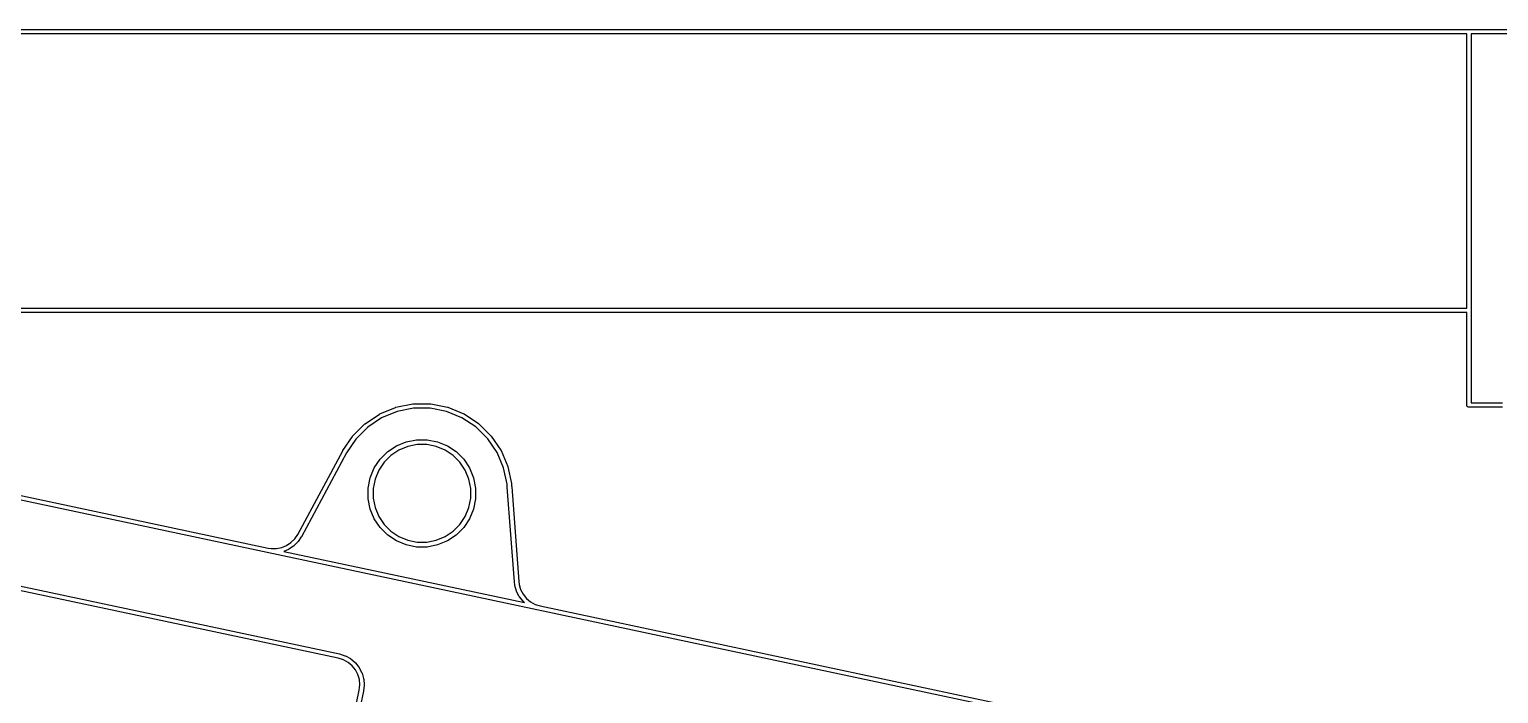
# Model space of a CAD drawing. Extents: x 18 to 369, y 6 to 139.
# Drawn here: x 138.9 to 189.1, y 116 to 138.7 of the extents above; entities that cross this region are included whole.
import ezdxf

# ---------------------------------------------------------------- set-up
doc = ezdxf.new("R2010")
doc.units = 0
doc.layers.add('BLACK', color=7, linetype='CONTINUOUS')

msp = doc.modelspace()

# ---------------------------------------------------------------- linework, layer by layer
at = {"layer": 'BLACK', "linetype": 'CONTINUOUS'}
for p, q in [((20.0633, 138.689), (188.11, 138.689)), ((188.11, 138.689), (188.114, 138.69)), ((188.114, 138.69), (188.117, 138.689)), ((188.117, 138.689), (198.81, 138.689)), ((188.039, 138.539), (20.0638, 138.539)), ((188.039, 136.618), (188.039, 138.539)), ((198.739, 138.539), (188.189, 138.539)), ((188.189, 138.539), (188.189, 132.349)), ((188.039, 132.349), (188.039, 136.618)), ((188.039, 136.618), (188.039, 136.618)), ((188.039, 129.159), (188.039, 132.349)), ((188.189, 132.349), (188.189, 129.088)), ((112.734, 129.159), (188.039, 129.159)), ((188.189, 129.088), (188.189, 129.084)), ((188.189, 129.084), (188.189, 129.081)), ((188.189, 129.081), (188.189, 125.924)), ((188.039, 129.009), (112.858, 129.009)), ((188.039, 125.852), (188.039, 129.009)), ((113.134, 128.167), (147.075, 120.953)), ((189.843, 111.709), (113.052, 128.032)), ((150.876, 125.535), (150.882, 125.538)), ((150.882, 125.538), (150.888, 125.541)), ((150.888, 125.541), (151.428, 125.765)), ((151.479, 125.624), (150.952, 125.405)), ((151.428, 125.765), (151.429, 125.766)), ((151.428, 125.765), (151.428, 125.765)), ((151.428, 125.765), (151.428, 125.765)), ((151.429, 125.766), (151.436, 125.768)), ((151.436, 125.768), (151.442, 125.77)), ((151.442, 125.77), (152.017, 125.885)), ((152.039, 125.736), (151.479, 125.624)), ((152.017, 125.885), (152.018, 125.885)), ((152.018, 125.885), (152.024, 125.885)), ((152.024, 125.885), (152.031, 125.886)), ((152.031, 125.886), (152.617, 125.888)), ((152.61, 125.738), (152.039, 125.736)), ((153.17, 125.628), (152.61, 125.738)), ((152.617, 125.888), (152.618, 125.888)), ((152.618, 125.888), (152.624, 125.887)), ((152.624, 125.887), (152.631, 125.886)), ((152.631, 125.886), (153.206, 125.774)), ((153.698, 125.412), (153.17, 125.628)), ((153.206, 125.774), (153.207, 125.774)), ((153.207, 125.774), (153.213, 125.772)), ((153.213, 125.772), (153.22, 125.77)), ((153.22, 125.77), (153.762, 125.548)), ((153.762, 125.548), (153.763, 125.547)), ((153.763, 125.547), (153.769, 125.544)), ((153.769, 125.544), (153.775, 125.541)), ((153.775, 125.541), (154.263, 125.218)), ((188.038, 125.849), (188.039, 125.852)), ((188.04, 125.834), (188.038, 125.849)), ((188.044, 125.82), (188.04, 125.834)), ((188.051, 125.807), (188.044, 125.82)), ((188.06, 125.795), (188.051, 125.807)), ((188.072, 125.786), (188.06, 125.795)), ((188.085, 125.779), (188.072, 125.786)), ((188.099, 125.775), (188.085, 125.779)), ((188.11, 125.774), (188.099, 125.775)), ((188.114, 125.773), (188.11, 125.774)), ((188.11, 125.774), (188.11, 125.774)), ((188.117, 125.774), (188.114, 125.773)), ((189.267, 125.774), (188.117, 125.774)), ((188.189, 125.924), (189.267, 125.924)), ((149.962, 124.786), (150.377, 125.199)), ((150.477, 125.088), (150.073, 124.685)), ((150.377, 125.2), (150.383, 125.204)), ((150.377, 125.199), (150.377, 125.2)), ((150.377, 125.2), (150.377, 125.2)), ((150.377, 125.199), (150.377, 125.199)), ((150.383, 125.204), (150.388, 125.209)), ((150.388, 125.209), (150.875, 125.534)), ((150.952, 125.405), (150.477, 125.088)), ((150.875, 125.534), (150.876, 125.535)), ((154.174, 125.097), (153.698, 125.412)), ((154.58, 124.696), (154.174, 125.097)), ((154.263, 125.218), (154.263, 125.218)), ((154.263, 125.218), (154.263, 125.218)), ((154.263, 125.218), (154.264, 125.218)), ((154.264, 125.218), (154.269, 125.213)), ((154.269, 125.213), (154.274, 125.209)), ((154.274, 125.209), (154.691, 124.797)), ((149.629, 124.292), (149.953, 124.775)), ((150.073, 124.685), (149.753, 124.208)), ((149.953, 124.775), (149.958, 124.781)), ((149.953, 124.775), (149.953, 124.775)), ((149.953, 124.775), (149.953, 124.775)), ((149.953, 124.775), (149.953, 124.775)), ((149.958, 124.781), (149.962, 124.786)), ((151.462, 124.453), (151.796, 124.592)), ((151.796, 124.592), (152.15, 124.662)), ((152.15, 124.662), (152.512, 124.662)), ((152.512, 124.662), (152.867, 124.592)), ((152.867, 124.592), (153.201, 124.453)), ((154.901, 124.224), (154.58, 124.696)), ((154.691, 124.797), (154.691, 124.797)), ((154.691, 124.797), (154.691, 124.797)), ((154.691, 124.797), (154.692, 124.797)), ((154.692, 124.797), (154.696, 124.791)), ((154.696, 124.791), (154.7, 124.786)), ((154.7, 124.786), (155.029, 124.302)), ((148.086, 121.423), (149.625, 124.285)), ((149.753, 124.208), (148.214, 121.345)), ((149.625, 124.285), (149.629, 124.292)), ((150.905, 123.997), (151.161, 124.252)), ((151.269, 124.121), (151.037, 123.889)), ((151.161, 124.252), (151.462, 124.453)), ((151.542, 124.303), (151.269, 124.121)), ((151.845, 124.429), (151.542, 124.303)), ((152.167, 124.493), (151.845, 124.429)), ((152.495, 124.493), (152.167, 124.493)), ((152.818, 124.429), (152.495, 124.493)), ((153.121, 124.303), (152.818, 124.429)), ((153.394, 124.121), (153.121, 124.303)), ((153.201, 124.453), (153.502, 124.252)), ((153.626, 123.889), (153.394, 124.121)), ((153.502, 124.252), (153.758, 123.997)), ((155.123, 123.698), (154.901, 124.224)), ((155.029, 124.302), (155.029, 124.302)), ((155.029, 124.302), (155.029, 124.302)), ((155.029, 124.302), (155.029, 124.301)), ((155.029, 124.301), (155.033, 124.295)), ((155.033, 124.295), (155.036, 124.289)), ((155.036, 124.289), (155.264, 123.75)), ((150.566, 123.362), (150.704, 123.696)), ((150.704, 123.696), (150.905, 123.997)), ((150.854, 123.616), (150.728, 123.312)), ((151.037, 123.889), (150.854, 123.616)), ((153.809, 123.616), (153.626, 123.889)), ((153.758, 123.997), (153.958, 123.696)), ((153.934, 123.312), (153.809, 123.616)), ((153.958, 123.696), (154.097, 123.362)), ((155.24, 123.136), (155.123, 123.698)), ((155.264, 123.75), (155.264, 123.749)), ((155.264, 123.749), (155.266, 123.742)), ((155.266, 123.742), (155.268, 123.736)), ((155.268, 123.736), (155.388, 123.162)), ((150.495, 123.007), (150.566, 123.362)), ((150.728, 123.312), (150.664, 122.99)), ((153.998, 122.99), (153.934, 123.312)), ((154.097, 123.362), (154.167, 123.007)), ((155.248, 123.043), (155.24, 123.136)), ((155.49, 119.799), (155.248, 123.043)), ((155.388, 123.162), (155.388, 123.161)), ((155.388, 123.161), (155.388, 123.158)), ((155.388, 123.158), (155.389, 123.154)), ((155.389, 123.154), (155.397, 123.059)), ((155.397, 123.059), (155.398, 123.058)), ((155.398, 123.058), (155.398, 123.055)), ((155.398, 123.055), (155.398, 123.055)), ((155.398, 123.055), (155.398, 123.055)), ((155.398, 123.055), (155.639, 119.816)), ((150.495, 122.645), (150.495, 123.007)), ((150.566, 122.291), (150.495, 122.645)), ((150.664, 122.99), (150.664, 122.662)), ((150.664, 122.662), (150.728, 122.34)), ((153.934, 122.34), (153.998, 122.662)), ((153.998, 122.662), (153.998, 122.99)), ((154.167, 122.645), (154.097, 122.291)), ((154.167, 123.007), (154.167, 122.645)), ((150.704, 121.956), (150.566, 122.291)), ((150.728, 122.34), (150.854, 122.037)), ((150.854, 122.037), (151.037, 121.764)), ((153.626, 121.764), (153.809, 122.037)), ((153.809, 122.037), (153.934, 122.34)), ((154.097, 122.291), (153.958, 121.956)), ((150.905, 121.656), (150.704, 121.956)), ((151.161, 121.4), (150.905, 121.656)), ((151.037, 121.764), (151.269, 121.531)), ((151.269, 121.531), (151.542, 121.349)), ((153.121, 121.349), (153.394, 121.531)), ((153.394, 121.531), (153.626, 121.764)), ((153.758, 121.656), (153.502, 121.4)), ((153.958, 121.956), (153.758, 121.656)), ((147.539, 120.973), (147.705, 121.042)), ((147.705, 121.042), (147.855, 121.142)), ((147.945, 121.022), (147.783, 120.913)), ((147.855, 121.142), (147.983, 121.27)), ((147.95, 121.026), (147.945, 121.022)), ((147.955, 121.03), (147.95, 121.026)), ((147.956, 121.031), (147.955, 121.03)), ((148.094, 121.169), (147.956, 121.031)), ((147.956, 121.031), (147.956, 121.031)), ((147.956, 121.031), (147.956, 121.031)), ((147.983, 121.27), (148.086, 121.423)), ((148.099, 121.174), (148.094, 121.169)), ((148.103, 121.179), (148.099, 121.174)), ((148.104, 121.18), (148.103, 121.179)), ((148.209, 121.337), (148.104, 121.18)), ((148.214, 121.345), (148.209, 121.337)), ((151.462, 121.199), (151.161, 121.4)), ((151.796, 121.061), (151.462, 121.199)), ((151.542, 121.349), (151.845, 121.223)), ((152.15, 120.99), (151.796, 121.061)), ((151.845, 121.223), (152.167, 121.159)), ((152.167, 121.159), (152.495, 121.159)), ((152.495, 121.159), (152.818, 121.223)), ((152.867, 121.061), (152.512, 120.99)), ((152.818, 121.223), (153.121, 121.349)), ((153.201, 121.199), (152.867, 121.061)), ((153.502, 121.4), (153.201, 121.199)), ((147.075, 120.953), (147.18, 120.937)), ((147.18, 120.937), (147.362, 120.937)), ((147.362, 120.937), (147.539, 120.973)), ((147.77, 120.906), (147.609, 120.84)), ((147.609, 120.84), (155.841, 119.09)), ((147.776, 120.91), (147.77, 120.906)), ((147.782, 120.913), (147.776, 120.91)), ((147.783, 120.913), (147.782, 120.913)), ((152.512, 120.99), (152.15, 120.99)), ((149.472, 117.191), (137.738, 119.685)), ((137.766, 119.832), (149.511, 117.336)), ((155.49, 119.797), (155.49, 119.799)), ((155.505, 119.685), (155.49, 119.797)), ((155.506, 119.68), (155.505, 119.685)), ((155.507, 119.675), (155.506, 119.68)), ((155.507, 119.674), (155.507, 119.675)), ((155.563, 119.487), (155.507, 119.674)), ((155.639, 119.816), (155.653, 119.711)), ((155.653, 119.711), (155.704, 119.536)), ((155.704, 119.536), (155.788, 119.376)), ((155.565, 119.48), (155.563, 119.487)), ((155.568, 119.474), (155.565, 119.48)), ((155.568, 119.473), (155.568, 119.474)), ((155.658, 119.3), (155.568, 119.473)), ((155.662, 119.294), (155.658, 119.3)), ((155.666, 119.289), (155.662, 119.294)), ((155.666, 119.288), (155.666, 119.289)), ((155.789, 119.136), (155.666, 119.288)), ((155.788, 119.376), (155.901, 119.235)), ((155.794, 119.131), (155.789, 119.136)), ((155.798, 119.126), (155.794, 119.131)), ((155.799, 119.125), (155.798, 119.126)), ((155.841, 119.09), (155.799, 119.125)), ((155.799, 119.125), (155.799, 119.125)), ((155.799, 119.125), (155.799, 119.125)), ((155.901, 119.235), (156.039, 119.119)), ((156.039, 119.119), (156.197, 119.032)), ((156.197, 119.032), (156.373, 118.977)), ((156.373, 118.977), (188.658, 112.114)), ((149.648, 117.135), (149.472, 117.191)), ((149.511, 117.336), (149.514, 117.335)), ((149.514, 117.335), (149.514, 117.335)), ((149.514, 117.335), (149.7, 117.276)), ((149.806, 117.048), (149.648, 117.135)), ((149.7, 117.276), (149.701, 117.275)), ((149.701, 117.275), (149.707, 117.273)), ((149.707, 117.273), (149.714, 117.27)), ((149.714, 117.27), (149.885, 117.176)), ((149.944, 116.932), (149.806, 117.048)), ((149.885, 117.176), (149.885, 117.176)), ((149.885, 117.176), (149.885, 117.176)), ((149.885, 117.176), (149.886, 117.175)), ((149.886, 117.175), (149.891, 117.171)), ((149.891, 117.171), (149.897, 117.168)), ((149.897, 117.168), (150.046, 117.042)), ((150.046, 117.042), (150.047, 117.041)), ((150.047, 117.041), (150.052, 117.037)), ((150.052, 117.037), (150.057, 117.032)), ((150.057, 117.032), (150.179, 116.88)), ((150.057, 116.791), (149.944, 116.932)), ((150.141, 116.631), (150.057, 116.791)), ((150.192, 116.458), (150.141, 116.631)), ((150.179, 116.88), (150.18, 116.879)), ((150.18, 116.879), (150.183, 116.873)), ((150.183, 116.873), (150.187, 116.867)), ((150.187, 116.867), (150.277, 116.694)), ((150.277, 116.694), (150.278, 116.693)), ((150.278, 116.693), (150.28, 116.687)), ((150.28, 116.687), (150.283, 116.681)), ((150.283, 116.681), (150.338, 116.494)), ((147.694, 104.359), (150.188, 116.093)), ((150.336, 116.065), (147.839, 104.32)), ((150.188, 116.093), (150.189, 116.096)), ((150.189, 116.096), (150.208, 116.279)), ((150.208, 116.279), (150.192, 116.458)), ((150.337, 116.069), (150.336, 116.065)), ((150.336, 116.065), (150.336, 116.065)), ((150.338, 116.075), (150.337, 116.072)), ((150.337, 116.072), (150.337, 116.069)), ((150.338, 116.494), (150.338, 116.494)), ((150.338, 116.494), (150.338, 116.494)), ((150.338, 116.494), (150.338, 116.493)), ((150.338, 116.493), (150.339, 116.486)), ((150.358, 116.27), (150.338, 116.076)), ((150.338, 116.076), (150.338, 116.075)), ((150.339, 116.486), (150.341, 116.479)), ((150.341, 116.479), (150.358, 116.285)), ((150.358, 116.285), (150.358, 116.285)), ((150.358, 116.285), (150.358, 116.285)), ((150.358, 116.285), (150.358, 116.284)), ((150.358, 116.284), (150.358, 116.277)), ((150.358, 116.277), (150.358, 116.27))]:
    msp.add_line(p, q, dxfattribs=at)

doc.saveas('drawing.dxf')
